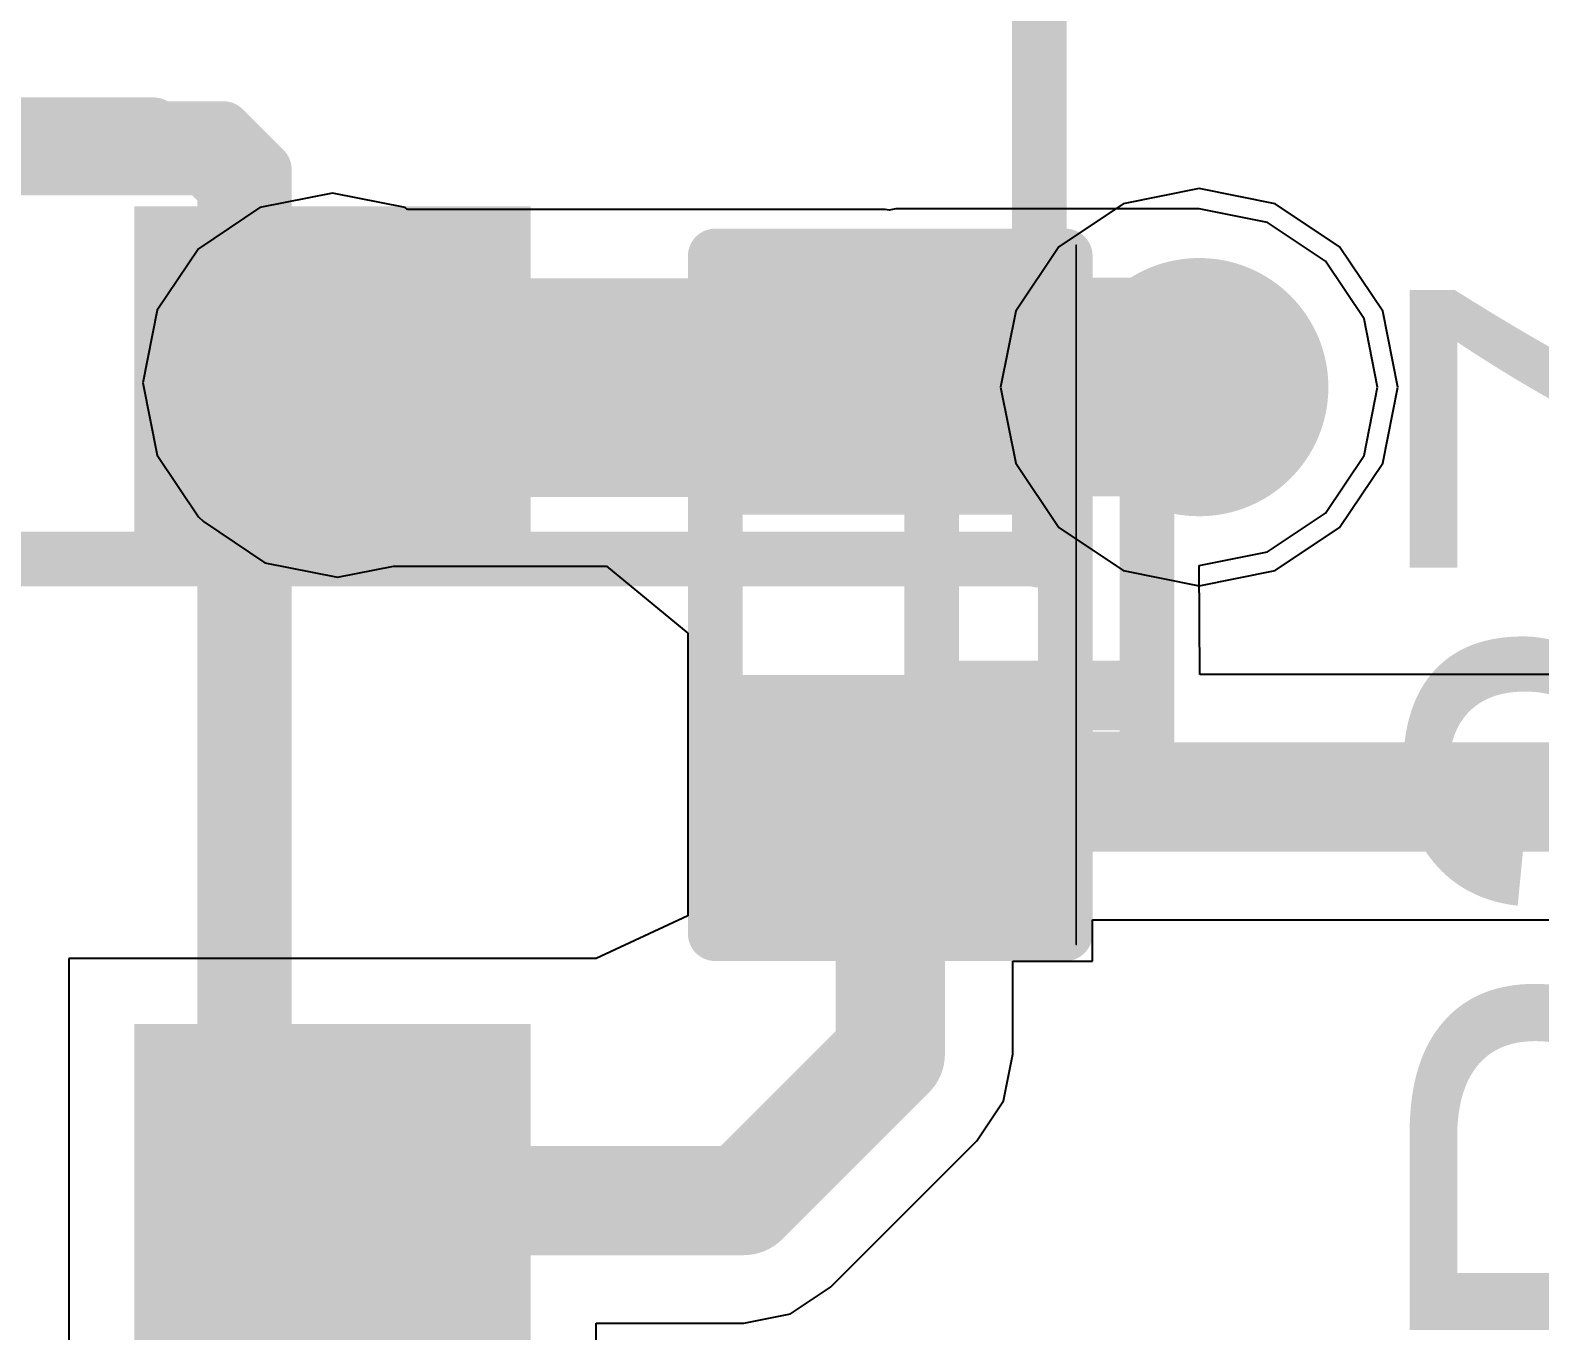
# Model space of a CAD drawing. Header units: millimetres. Extents: x -16 to 330, y -45 to 150.
# Drawn here: x 8.163 to 11.669, y 55.465 to 58.487 of the extents above; entities that cross this region are included whole.
import ezdxf

# ---------------------------------------------------------------- set-up
doc = ezdxf.new("R2010")
doc.units = ezdxf.units.MM
for name, color, linetype in [('BottomLayer', 5, 'Continuous'), ('BottomSolder', 6, 'Continuous'), ('DrillDrawing', 1, 'Continuous'), ('Mechanical13', 56, 'Continuous'), ('MidLayer1', 16, 'Continuous'), ('MidLayer2', 76, 'Continuous'), ('TopLayer', 1, 'Continuous'), ('TopOverlay', 2, 'Continuous'), ('TopPaste', 8, 'Continuous'), ('TopSolder', 216, 'Continuous'), ('ViaHoleLayer', 16, 'Continuous')]:
    doc.layers.add(name, color=color, linetype=linetype)
doc.styles.add('Arial', font='arial.ttf', dxfattribs={"height": 0.2})

# ---------------------------------------------------------------- blocks, each defined once
blk = doc.blocks.new('R___0402_84')
at = {"layer": 'TopLayer'}
for points in [[(-0.6985, -0.3175), (-0.6985, 0.3175), (-0.2413, 0.3175), (-0.2413, -0.3175)], [(0.2413, -0.3175), (0.2413, 0.3175), (0.6985, 0.3175), (0.6985, -0.3175)]]:
    blk.add_hatch(color=1, dxfattribs=at).paths.add_polyline_path(points)
at = {"layer": 'TopPaste'}
for points in [[(-0.6985, -0.3175), (-0.6985, 0.3175), (-0.2413, 0.3175), (-0.2413, -0.3175)], [(0.2413, -0.3175), (0.2413, 0.3175), (0.6985, 0.3175), (0.6985, -0.3175)]]:
    blk.add_hatch(color=8, dxfattribs=at).paths.add_polyline_path(points)
at = {"layer": 'TopSolder'}
for points in [[(-0.7535, -0.3725), (-0.7535, 0.3725), (-0.1863, 0.3725), (-0.1863, -0.3725)], [(0.1863, -0.3725), (0.1863, 0.3725), (0.7535, 0.3725), (0.7535, -0.3725)]]:
    blk.add_hatch(color=216, dxfattribs=at).paths.add_polyline_path(points)
at = {"layer": 'TopOverlay'}
for points, const_width in [([(-0.7874, 0.4064), (-0.7874, -0.4064)], 0.127), ([(-0.7874, 0.4064), (0.7874, 0.4064)], 0.127), ([(0.7874, 0.4064), (0.7874, -0.4064)], 0.127), ([(-0.7874, -0.4064), (0.7874, -0.4064)], 0.127), ([(-0.8128, -0.4318), (0.8128, -0.4318)], 0.00323)]:
    blk.add_lwpolyline(points, dxfattribs=dict(at, const_width=const_width))
for points, const_width in [([(-0.8191, 0.4064, 1), (-0.7556, 0.4064, 1)], 0.0635), ([(-0.8191, 0.4064, 1), (-0.7556, 0.4064, 1)], 0.0635), ([(0.7556, 0.4064, 1), (0.8191, 0.4064, 1)], 0.0635), ([(0.7556, 0.4064, 1), (0.8191, 0.4064, 1)], 0.0635), ([(-0.8191, -0.4064, 1), (-0.7556, -0.4064, 1)], 0.0635), ([(-0.8191, -0.4064, 1), (-0.7556, -0.4064, 1)], 0.0635), ([(0.7556, -0.4064, 1), (0.8191, -0.4064, 1)], 0.0635), ([(0.7556, -0.4064, 1), (0.8191, -0.4064, 1)], 0.0635), ([(-0.8136, -0.4318, 1), (-0.812, -0.4318, 1)], 0.00161), ([(0.812, -0.4318, 1), (0.8136, -0.4318, 1)], 0.00161)]:
    blk.add_lwpolyline(points, format="xyb", close=True, dxfattribs=dict(at, const_width=const_width))
blk = doc.blocks.new('S___23_114')
at = {"layer": 'TopLayer'}
for points in [[(-0.41, 1.46), (0.41, 1.46), (0.41, 0.54), (-0.41, 0.54)], [(-1.36, -0.54), (-0.54, -0.54), (-0.54, -1.46), (-1.36, -1.46)], [(0.54, -0.54), (1.36, -0.54), (1.36, -1.46), (0.54, -1.46)]]:
    blk.add_hatch(color=1, dxfattribs=at).paths.add_polyline_path(points)
at = {"layer": 'TopPaste'}
for points in [[(-0.41, 1.46), (0.41, 1.46), (0.41, 0.54), (-0.41, 0.54)], [(-1.36, -0.54), (-0.54, -0.54), (-0.54, -1.46), (-1.36, -1.46)], [(0.54, -0.54), (1.36, -0.54), (1.36, -1.46), (0.54, -1.46)]]:
    blk.add_hatch(color=8, dxfattribs=at).paths.add_polyline_path(points)
at = {"layer": 'TopSolder'}
for points in [[(-0.41, 1.46), (0.41, 1.46), (0.41, 0.54), (-0.41, 0.54)], [(-1.36, -0.54), (-0.54, -0.54), (-0.54, -1.46), (-1.36, -1.46)], [(0.54, -0.54), (1.36, -0.54), (1.36, -1.46), (0.54, -1.46)]]:
    blk.add_hatch(color=216, dxfattribs=at).paths.add_polyline_path(points)
at = {"layer": 'TopOverlay', "const_width": 0.127}
for points in [[(-1.5494, 0.8128), (-0.5588, 0.8128)], [(-1.5494, 0.8128), (-1.5494, -0.5842)], [(0.5588, 0.8128), (1.5494, 0.8128)], [(1.5494, 0.8128), (1.5494, -0.5842)], [(-0.3302, -0.7874), (0.3302, -0.7874)], [(-1.6764, -1.0414), (-1.6764, -1.2954)], [(-1.6764, -1.0414), (-1.5494, -1.1684)], [(-1.5494, -1.1684), (-1.6764, -1.2954)]]:
    blk.add_lwpolyline(points, dxfattribs=at)
at = {"layer": 'TopOverlay', "const_width": 0.0635}
for points in [[(-1.5812, 0.8128, 1), (-1.5176, 0.8128, 1)], [(-1.5812, 0.8128, 1), (-1.5176, 0.8128, 1)], [(-0.5905, 0.8128, 1), (-0.5271, 0.8128, 1)], [(0.5271, 0.8128, 1), (0.5905, 0.8128, 1)], [(1.5176, 0.8128, 1), (1.5812, 0.8128, 1)], [(1.5176, 0.8128, 1), (1.5812, 0.8128, 1)], [(-1.5812, -0.5842, 1), (-1.5176, -0.5842, 1)], [(1.5176, -0.5842, 1), (1.5812, -0.5842, 1)], [(-0.3619, -0.7874, 1), (-0.2984, -0.7874, 1)], [(0.2984, -0.7874, 1), (0.3619, -0.7874, 1)], [(-1.7082, -1.0414, 1), (-1.6446, -1.0414, 1)], [(-1.7082, -1.0414, 1), (-1.6446, -1.0414, 1)], [(-1.5812, -1.1684, 1), (-1.5176, -1.1684, 1)], [(-1.5812, -1.1684, 1), (-1.5176, -1.1684, 1)], [(-1.7082, -1.2954, 1), (-1.6446, -1.2954, 1)], [(-1.7082, -1.2954, 1), (-1.6446, -1.2954, 1)]]:
    blk.add_lwpolyline(points, format="xyb", close=True, dxfattribs=at)

msp = doc.modelspace()

# ---------------------------------------------------------------- hatches: boundary and pattern name
at = {"layer": 'BottomLayer'}
h = msp.add_hatch(color=5, dxfattribs=at)
edge = h.paths.add_edge_path()
edge.add_arc((10.8775, 57.658), 0.3, 0, 360)
at = {"layer": 'BottomSolder'}
h = msp.add_hatch(color=6, dxfattribs=at)
edge = h.paths.add_edge_path()
edge.add_arc((10.8775, 57.658), 0.15, 0, 360)
at = {"layer": 'MidLayer1'}
h = msp.add_hatch(color=16, dxfattribs=at)
edge = h.paths.add_edge_path()
edge.add_arc((10.8775, 57.658), 0.3, 0, 360)
at = {"layer": 'MidLayer2'}
h = msp.add_hatch(color=76, dxfattribs=at)
edge = h.paths.add_edge_path()
edge.add_arc((10.8775, 57.658), 0.3, 0, 360)
at = {"layer": 'TopLayer'}
h = msp.add_hatch(color=1, dxfattribs=at)
edge = h.paths.add_edge_path()
edge.add_arc((10.8775, 57.658), 0.3, 0, 360)
at = {"layer": 'TopSolder'}
h = msp.add_hatch(color=216, dxfattribs=at)
edge = h.paths.add_edge_path()
edge.add_arc((10.8775, 57.658), 0.15, 0, 360)
at = {"layer": 'ViaHoleLayer'}
h = msp.add_hatch(color=16, dxfattribs=at)
edge = h.paths.add_edge_path()
edge.add_arc((10.8775, 57.658), 0.15, 0, 360)

# ---------------------------------------------------------------- linework, layer by layer
at = {"layer": 'DrillDrawing', "const_width": 0.0508}
for points in [[(10.6235, 57.658), (10.8775, 57.912)], [(10.8775, 57.912), (11.1315, 57.658)], [(10.6235, 57.658), (10.8775, 57.404)], [(10.8775, 57.404), (11.1315, 57.658)]]:
    msp.add_lwpolyline(points, dxfattribs=at)
at = {"layer": 'DrillDrawing', "const_width": 0.0254}
for points in [[(10.8648, 57.912, 1), (10.8902, 57.912, 1)], [(10.8648, 57.912, 1), (10.8902, 57.912, 1)], [(10.6108, 57.658, 1), (10.6362, 57.658, 1)], [(10.6108, 57.658, 1), (10.6362, 57.658, 1)], [(11.1188, 57.658, 1), (11.1442, 57.658, 1)], [(11.1188, 57.658, 1), (11.1442, 57.658, 1)], [(10.8648, 57.404, 1), (10.8902, 57.404, 1)], [(10.8648, 57.404, 1), (10.8902, 57.404, 1)]]:
    msp.add_lwpolyline(points, format="xyb", close=True, dxfattribs=at)
at = {"layer": 'Mechanical13', "const_width": 0.127}
for points in [[(10.5062, 57.2864), (10.5062, 61.2588)], [(10.5062, 57.2864), (10.5062, 61.2588)], [(10.5062, 57.2588), (10.5062, 61.2312)], [(10.5062, 57.2588), (10.5062, 61.2312)], [(7.4012, 58.2588), (8.6112, 58.2588)], [(8.5654, 58.1671), (8.6112, 58.2588)], [(8.6112, 58.2588), (8.7062, 58.1638)], [(7.4137, 58.2338), (8.5987, 58.2338)], [(8.5987, 58.2338), (8.6812, 58.1513)], [(7.4471, 58.1671), (8.5654, 58.1671)], [(8.5654, 58.1671), (8.6145, 58.1179)], [(8.6145, 58.1179), (8.7062, 58.1638)], [(8.6812, 55.3663), (8.6812, 58.1513)], [(8.7062, 55.3538), (8.7062, 58.1638)], [(8.6145, 55.3997), (8.6145, 58.1179)], [(8.6812, 57.9088), (8.7062, 57.9088)], [(8.7062, 57.9088), (8.9562, 57.9088)], [(8.9562, 57.9088), (9.0562, 57.9088)], [(8.9562, 57.5088), (8.9562, 57.9088)], [(9.0562, 57.9088), (9.2562, 57.9088)], [(9.0562, 57.5088), (9.0562, 57.9088)], [(9.2562, 57.5088), (9.2562, 57.9088)], [(10.2562, 57.7588), (10.7562, 57.7588)], [(10.2562, 57.7238), (10.2562, 57.7588)], [(10.7562, 57.7238), (10.7562, 57.7588)], [(10.2562, 57.7238), (10.7562, 57.7238)], [(10.2562, 57.5938), (10.2562, 57.7238)], [(10.7562, 57.5938), (10.7562, 57.7238)], [(10.2562, 57.5938), (10.7562, 57.5938)], [(10.2562, 57.5588), (10.2562, 57.5938)], [(10.7562, 57.5588), (10.7562, 57.5938)], [(10.2562, 57.5588), (10.7562, 57.5588)], [(10.2562, 56.9588), (10.2562, 57.5588)], [(10.7562, 56.9588), (10.7562, 57.5588)], [(8.6812, 57.5088), (8.7062, 57.5088)], [(8.7062, 57.5088), (8.9562, 57.5088)], [(8.9562, 57.5088), (9.0562, 57.5088)], [(9.0562, 57.5088), (9.2562, 57.5088)], [(2.5615, 57.2588), (10.5062, 57.2588)], [(2.5615, 57.2588), (10.5062, 57.2588)], [(10.2562, 56.9588), (10.7562, 56.9588)], [(10.2562, 56.9238), (10.2562, 56.9588)], [(10.7562, 56.9238), (10.7562, 56.9588)], [(10.2562, 56.9238), (10.7562, 56.9238)], [(10.2562, 56.7938), (10.2562, 56.9238)], [(10.7562, 56.7938), (10.7562, 56.9238)], [(10.2562, 56.7938), (10.7562, 56.7938)], [(10.2562, 56.7588), (10.2562, 56.7938)], [(10.7562, 56.7588), (10.7562, 56.7938)], [(10.2562, 56.7588), (10.7562, 56.7588)], [(8.6812, 56.0088), (8.7062, 56.0088)], [(8.7062, 56.0088), (8.9562, 56.0088)], [(8.9562, 56.0088), (9.0562, 56.0088)], [(8.9562, 55.6088), (8.9562, 56.0088)], [(9.0562, 56.0088), (9.2562, 56.0088)], [(9.0562, 55.6088), (9.0562, 56.0088)], [(9.2562, 55.6088), (9.2562, 56.0088)], [(8.6812, 55.6088), (8.7062, 55.6088)], [(8.7062, 55.6088), (8.9562, 55.6088)], [(8.9562, 55.6088), (9.0562, 55.6088)], [(9.0562, 55.6088), (9.2562, 55.6088)]]:
    msp.add_lwpolyline(points, dxfattribs=at)
at = {"layer": 'Mechanical13'}
for points, const_width in [([(8.5795, 58.2588, 1), (8.643, 58.2588, 1)], 0.0635), ([(8.5795, 58.2588, 1), (8.643, 58.2588, 1)], 0.0635), ([(8.5795, 58.2588, 1), (8.643, 58.2588, 1)], 0.0635), ([(8.567, 58.2338, 1), (8.6305, 58.2338, 1)], 0.0635), ([(8.567, 58.2338, 1), (8.6305, 58.2338, 1)], 0.0635), ([(8.5336, 58.1671, 1), (8.5971, 58.1671, 1)], 0.0635), ([(8.5336, 58.1671, 1), (8.5971, 58.1671, 1)], 0.0635), ([(8.5336, 58.1671, 1), (8.5971, 58.1671, 1)], 0.0635), ([(8.6495, 58.1513, 1), (8.713, 58.1513, 1)], 0.0635), ([(8.6495, 58.1513, 1), (8.713, 58.1513, 1)], 0.0635), ([(8.6745, 58.1638, 1), (8.738, 58.1638, 1)], 0.0635), ([(8.6745, 58.1638, 1), (8.738, 58.1638, 1)], 0.0635), ([(8.6745, 58.1638, 1), (8.738, 58.1638, 1)], 0.0635), ([(8.5827, 58.1179, 1), (8.6462, 58.1179, 1)], 0.0635), ([(8.5827, 58.1179, 1), (8.6462, 58.1179, 1)], 0.0635), ([(8.5827, 58.1179, 1), (8.6462, 58.1179, 1)], 0.0635), ([(8.6495, 57.9088, 1), (8.713, 57.9088, 1)], 0.0635), ([(8.6745, 57.9088, 1), (8.738, 57.9088, 1)], 0.0635), ([(8.6745, 57.9088, 1), (8.738, 57.9088, 1)], 0.0635), ([(8.9245, 57.9088, 1), (8.988, 57.9088, 1)], 0.0635), ([(8.9245, 57.9088, 1), (8.988, 57.9088, 1)], 0.0635), ([(8.9245, 57.9088, 1), (8.988, 57.9088, 1)], 0.0635), ([(9.0245, 57.9088, 1), (9.088, 57.9088, 1)], 0.0635), ([(9.0245, 57.9088, 1), (9.088, 57.9088, 1)], 0.0635), ([(9.0245, 57.9088, 1), (9.088, 57.9088, 1)], 0.0635), ([(9.2245, 57.9088, 1), (9.288, 57.9088, 1)], 0.0635), ([(9.2245, 57.9088, 1), (9.288, 57.9088, 1)], 0.0635), ([(10.2245, 57.7588, 1), (10.288, 57.7588, 1)], 0.0635), ([(10.2245, 57.7588, 1), (10.288, 57.7588, 1)], 0.0635), ([(10.7245, 57.7588, 1), (10.788, 57.7588, 1)], 0.0635), ([(10.7245, 57.7588, 1), (10.788, 57.7588, 1)], 0.0635), ([(10.2245, 57.7238, 1), (10.288, 57.7238, 1)], 0.0635), ([(10.2245, 57.7238, 1), (10.288, 57.7238, 1)], 0.0635), ([(10.2245, 57.7238, 1), (10.288, 57.7238, 1)], 0.0635), ([(10.7245, 57.7238, 1), (10.788, 57.7238, 1)], 0.0635), ([(10.7245, 57.7238, 1), (10.788, 57.7238, 1)], 0.0635), ([(10.7245, 57.7238, 1), (10.788, 57.7238, 1)], 0.0635), ([(10.2245, 57.5938, 1), (10.288, 57.5938, 1)], 0.0635), ([(10.2245, 57.5938, 1), (10.288, 57.5938, 1)], 0.0635), ([(10.2245, 57.5938, 1), (10.288, 57.5938, 1)], 0.0635), ([(10.7245, 57.5938, 1), (10.788, 57.5938, 1)], 0.0635), ([(10.7245, 57.5938, 1), (10.788, 57.5938, 1)], 0.0635), ([(10.7245, 57.5938, 1), (10.788, 57.5938, 1)], 0.0635), ([(10.2245, 57.5588, 1), (10.288, 57.5588, 1)], 0.0635), ([(10.2245, 57.5588, 1), (10.288, 57.5588, 1)], 0.0635), ([(10.2245, 57.5588, 1), (10.288, 57.5588, 1)], 0.0635), ([(10.7245, 57.5588, 1), (10.788, 57.5588, 1)], 0.0635), ([(10.7245, 57.5588, 1), (10.788, 57.5588, 1)], 0.0635), ([(10.7245, 57.5588, 1), (10.788, 57.5588, 1)], 0.0635), ([(8.6495, 57.5088, 1), (8.713, 57.5088, 1)], 0.0635), ([(8.6745, 57.5088, 1), (8.738, 57.5088, 1)], 0.0635), ([(8.6745, 57.5088, 1), (8.738, 57.5088, 1)], 0.0635), ([(8.9245, 57.5088, 1), (8.988, 57.5088, 1)], 0.0635), ([(8.9245, 57.5088, 1), (8.988, 57.5088, 1)], 0.0635), ([(8.9245, 57.5088, 1), (8.988, 57.5088, 1)], 0.0635), ([(9.0245, 57.5088, 1), (9.088, 57.5088, 1)], 0.0635), ([(9.0245, 57.5088, 1), (9.088, 57.5088, 1)], 0.0635), ([(9.0245, 57.5088, 1), (9.088, 57.5088, 1)], 0.0635), ([(9.2245, 57.5088, 1), (9.288, 57.5088, 1)], 0.0635), ([(9.2245, 57.5088, 1), (9.288, 57.5088, 1)], 0.0635), ([(10.5094, 57.2588, 1), (10.5031, 57.2588, 1)], 0.127), ([(10.5094, 57.2588, 1), (10.5031, 57.2588, 1)], 0.127), ([(10.4745, 57.2864, 1), (10.538, 57.2864, 1)], 0.0635), ([(10.4745, 57.2864, 1), (10.538, 57.2864, 1)], 0.0635), ([(10.4713, 57.2588, 1), (10.5348, 57.2588, 1)], 0.0635), ([(10.4713, 57.2588, 1), (10.5348, 57.2588, 1)], 0.0635), ([(10.4745, 57.2588, 1), (10.538, 57.2588, 1)], 0.0635), ([(10.4745, 57.2588, 1), (10.538, 57.2588, 1)], 0.0635), ([(10.4745, 57.2588, 1), (10.538, 57.2588, 1)], 0.0635), ([(10.4745, 57.2588, 1), (10.538, 57.2588, 1)], 0.0635), ([(10.4777, 57.2588, 1), (10.5412, 57.2588, 1)], 0.0635), ([(10.4777, 57.2588, 1), (10.5412, 57.2588, 1)], 0.0635), ([(10.2245, 56.9588, 1), (10.288, 56.9588, 1)], 0.0635), ([(10.2245, 56.9588, 1), (10.288, 56.9588, 1)], 0.0635), ([(10.2245, 56.9588, 1), (10.288, 56.9588, 1)], 0.0635), ([(10.7245, 56.9588, 1), (10.788, 56.9588, 1)], 0.0635), ([(10.7245, 56.9588, 1), (10.788, 56.9588, 1)], 0.0635), ([(10.7245, 56.9588, 1), (10.788, 56.9588, 1)], 0.0635), ([(10.2245, 56.9238, 1), (10.288, 56.9238, 1)], 0.0635), ([(10.2245, 56.9238, 1), (10.288, 56.9238, 1)], 0.0635), ([(10.2245, 56.9238, 1), (10.288, 56.9238, 1)], 0.0635), ([(10.7245, 56.9238, 1), (10.788, 56.9238, 1)], 0.0635), ([(10.7245, 56.9238, 1), (10.788, 56.9238, 1)], 0.0635), ([(10.7245, 56.9238, 1), (10.788, 56.9238, 1)], 0.0635), ([(10.2245, 56.7938, 1), (10.288, 56.7938, 1)], 0.0635), ([(10.2245, 56.7938, 1), (10.288, 56.7938, 1)], 0.0635), ([(10.2245, 56.7938, 1), (10.288, 56.7938, 1)], 0.0635), ([(10.7245, 56.7938, 1), (10.788, 56.7938, 1)], 0.0635), ([(10.7245, 56.7938, 1), (10.788, 56.7938, 1)], 0.0635), ([(10.7245, 56.7938, 1), (10.788, 56.7938, 1)], 0.0635), ([(10.2245, 56.7588, 1), (10.288, 56.7588, 1)], 0.0635), ([(10.2245, 56.7588, 1), (10.288, 56.7588, 1)], 0.0635), ([(10.7245, 56.7588, 1), (10.788, 56.7588, 1)], 0.0635), ([(10.7245, 56.7588, 1), (10.788, 56.7588, 1)], 0.0635), ([(8.6495, 56.0088, 1), (8.713, 56.0088, 1)], 0.0635), ([(8.6745, 56.0088, 1), (8.738, 56.0088, 1)], 0.0635), ([(8.6745, 56.0088, 1), (8.738, 56.0088, 1)], 0.0635), ([(8.9245, 56.0088, 1), (8.988, 56.0088, 1)], 0.0635), ([(8.9245, 56.0088, 1), (8.988, 56.0088, 1)], 0.0635), ([(8.9245, 56.0088, 1), (8.988, 56.0088, 1)], 0.0635), ([(9.0245, 56.0088, 1), (9.088, 56.0088, 1)], 0.0635), ([(9.0245, 56.0088, 1), (9.088, 56.0088, 1)], 0.0635), ([(9.0245, 56.0088, 1), (9.088, 56.0088, 1)], 0.0635), ([(9.2245, 56.0088, 1), (9.288, 56.0088, 1)], 0.0635), ([(9.2245, 56.0088, 1), (9.288, 56.0088, 1)], 0.0635), ([(8.6495, 55.6088, 1), (8.713, 55.6088, 1)], 0.0635), ([(8.6745, 55.6088, 1), (8.738, 55.6088, 1)], 0.0635), ([(8.6745, 55.6088, 1), (8.738, 55.6088, 1)], 0.0635), ([(8.9245, 55.6088, 1), (8.988, 55.6088, 1)], 0.0635), ([(8.9245, 55.6088, 1), (8.988, 55.6088, 1)], 0.0635), ([(8.9245, 55.6088, 1), (8.988, 55.6088, 1)], 0.0635), ([(9.0245, 55.6088, 1), (9.088, 55.6088, 1)], 0.0635), ([(9.0245, 55.6088, 1), (9.088, 55.6088, 1)], 0.0635), ([(9.0245, 55.6088, 1), (9.088, 55.6088, 1)], 0.0635), ([(9.2245, 55.6088, 1), (9.288, 55.6088, 1)], 0.0635), ([(9.2245, 55.6088, 1), (9.288, 55.6088, 1)], 0.0635)]:
    msp.add_lwpolyline(points, format="xyb", close=True, dxfattribs=dict(at, const_width=const_width))
at = {"layer": 'MidLayer1'}
for p, q in [((10.8775, 58.1193), (10.701, 58.0842)), ((11.0541, 58.0842), (10.8775, 58.1193)), ((10.701, 58.0842), (10.5514, 57.9842)), ((11.2037, 57.9842), (11.0541, 58.0842)), ((10.5514, 57.9842), (10.4514, 57.8345)), ((11.3037, 57.8345), (11.2037, 57.9842)), ((10.4514, 57.8345), (10.4163, 57.658)), ((11.3388, 57.658), (11.3037, 57.8345)), ((10.4163, 57.658), (10.4514, 57.4815)), ((11.3037, 57.4815), (11.3388, 57.658)), ((10.4514, 57.4815), (10.5514, 57.3318)), ((11.2037, 57.3318), (11.3037, 57.4815)), ((10.5514, 57.3318), (10.701, 57.2319)), ((11.0541, 57.2319), (11.2037, 57.3318)), ((10.701, 57.2319), (10.8775, 57.1967)), ((10.8775, 57.1967), (11.0541, 57.2319))]:
    msp.add_line(p, q, dxfattribs=at)
at = {"layer": 'TopLayer'}
for p, q in [((8.8646, 58.1085), (8.6961, 58.075)), ((9.0331, 58.075), (8.8646, 58.1085)), ((8.6961, 58.075), (8.5533, 57.9795)), ((9.0388, 58.0711), (9.0331, 58.075)), ((10.1485, 58.0711), (9.0388, 58.0711)), ((10.1575, 58.0693), (10.1485, 58.0711)), ((10.1727, 58.0724), (10.1575, 58.0693)), ((10.8775, 58.0724), (10.1727, 58.0724)), ((11.0361, 58.0408), (10.8775, 58.0724)), ((11.1705, 57.951), (11.0361, 58.0408)), ((8.5533, 57.9795), (8.4578, 57.8367)), ((11.2604, 57.8166), (11.1705, 57.951)), ((8.4578, 57.8367), (8.4243, 57.6682)), ((11.2919, 57.658), (11.2604, 57.8166)), ((8.4243, 57.6682), (8.4578, 57.4997)), ((11.2604, 57.4994), (11.2919, 57.658)), ((8.4578, 57.4997), (8.5533, 57.3569)), ((11.1705, 57.365), (11.2604, 57.4994)), ((11.0361, 57.2752), (11.1705, 57.365)), ((8.5533, 57.3569), (8.5647, 57.3455)), ((8.5647, 57.3455), (8.7076, 57.25)), ((10.8775, 57.2436), (11.0361, 57.2752)), ((8.7076, 57.25), (8.876, 57.2165)), ((8.876, 57.2165), (9.0062, 57.2424)), ((9.0062, 57.2424), (9.5007, 57.2424)), ((9.5007, 57.2424), (9.6901, 57.0865)), ((10.8793, 56.9904), (10.8775, 57.2436)), ((9.6901, 57.0865), (9.6901, 56.9884)), ((9.6901, 56.9884), (9.6901, 56.4293)), ((11.7565, 56.9904), (10.8793, 56.9904)), ((9.6901, 56.4293), (9.477, 56.3306)), ((10.6299, 56.3245), (10.6299, 56.4206)), ((10.6299, 56.4206), (11.8745, 56.4206)), ((9.4386, 56.3306), (8.2522, 56.3306)), ((8.2522, 56.3306), (8.2522, 55.2058)), ((9.477, 56.3306), (9.4386, 56.3306)), ((10.4449, 56.1086), (10.4449, 56.3245)), ((10.4449, 56.3245), (10.6299, 56.3245)), ((10.4232, 55.9996), (10.4449, 56.1086)), ((10.3614, 55.9072), (10.4232, 55.9996)), ((10.021, 55.5668), (10.3614, 55.9072)), ((10.3614, 55.9072), (10.3614, 55.9072)), ((9.9286, 55.505), (10.021, 55.5668)), ((9.8196, 55.4833), (9.9286, 55.505)), ((9.477, 55.2058), (9.477, 55.4833)), ((9.477, 55.4833), (9.8196, 55.4833)), ((9.8196, 55.4833), (9.8196, 55.4833))]:
    msp.add_line(p, q, dxfattribs=at)
for points, const_width in [([(8.8646, 57.6682), (8.876, 57.6568)], 0.5588), ([(8.876, 57.6568), (10.1485, 57.6568)], 0.508), ([(10.1727, 57.658), (10.8775, 57.658)], 0.508), ([(10.16, 56.7055), (11.8745, 56.7055)], 0.254), ([(10.16, 56.1086), (10.16, 56.7055)], 0.254), ([(9.8196, 55.7682), (10.16, 56.1086)], 0.254), ([(8.8646, 55.7682), (9.8196, 55.7682)], 0.254)]:
    msp.add_lwpolyline(points, dxfattribs=dict(at, const_width=const_width))
for points, const_width in [([(8.7249, 57.6682, 1), (9.0043, 57.6682, 1)], 0.2794), ([(8.7363, 57.6568, 1), (9.0157, 57.6568, 1)], 0.2794), ([(8.749, 57.6568, 1), (9.003, 57.6568, 1)], 0.254), ([(10.0215, 57.6568, 1), (10.2755, 57.6568, 1)], 0.254), ([(10.0457, 57.658, 1), (10.2997, 57.658, 1)], 0.254), ([(10.7505, 57.658, 1), (11.0045, 57.658, 1)], 0.254), ([(10.0965, 56.7055, 1), (10.2235, 56.7055, 1)], 0.127), ([(10.0965, 56.7055, 1), (10.2235, 56.7055, 1)], 0.127), ([(10.0965, 56.1086, 1), (10.2235, 56.1086, 1)], 0.127), ([(10.0965, 56.1086, 1), (10.2235, 56.1086, 1)], 0.127), ([(8.8011, 55.7682, 1), (8.9281, 55.7682, 1)], 0.127), ([(9.7561, 55.7682, 1), (9.8831, 55.7682, 1)], 0.127), ([(9.7561, 55.7682, 1), (9.8831, 55.7682, 1)], 0.127)]:
    msp.add_lwpolyline(points, format="xyb", close=True, dxfattribs=dict(at, const_width=const_width))

# ---------------------------------------------------------------- block references
at = {"rotation": 90}
for name, p in [('S___23_114', (7.8646, 56.7182)), ('R___0402_84', (10.16, 57.1754))]:
    msp.add_blockref(name, p, dxfattribs=at)

# ---------------------------------------------------------------- texts
at = {"layer": 'TopOverlay', "style": 'Arial'}
msp.add_text('R27', height=1.016, rotation=90, dxfattribs=at).set_placement((12.3823, 55.3513))

doc.saveas('drawing.dxf')
